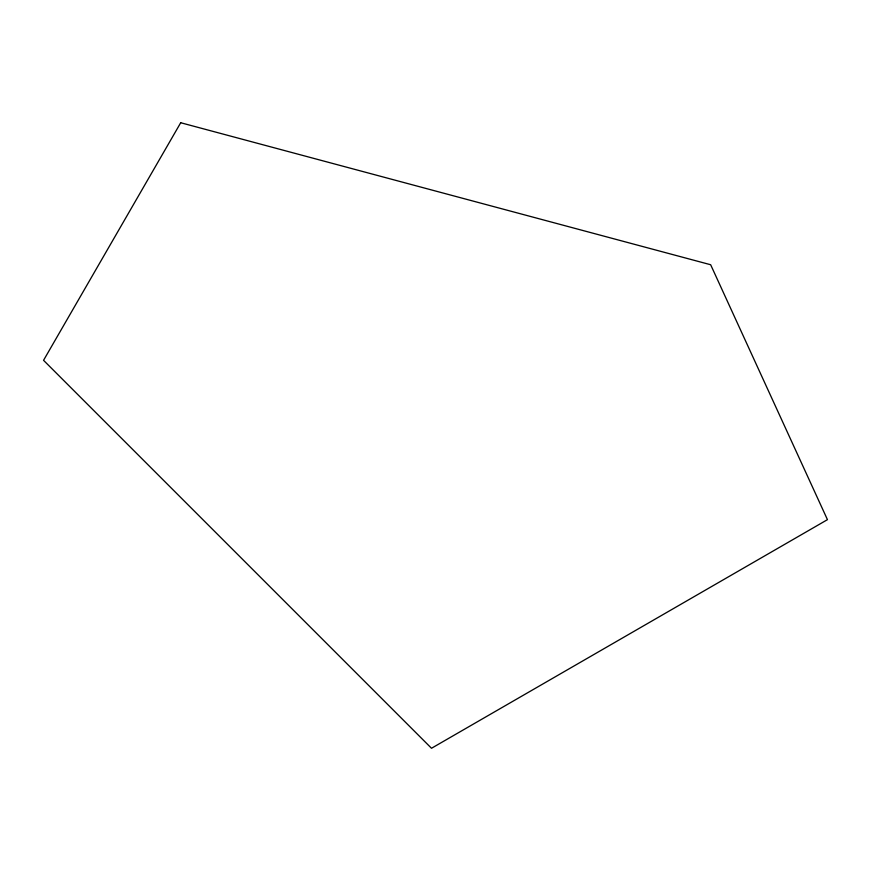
<?xml version="1.0" encoding="UTF-8"?>
<svg xmlns="http://www.w3.org/2000/svg" width="871" height="871" viewBox="0 0 871 871"><rect width="100%" height="100%" fill="white"/><g stroke="black" fill="none" stroke-linecap="round" stroke-linejoin="round"><path stroke-width="1.31" d="M180.711 122.735L43.55 360.311L431.504 748.265L827.45 519.66L710.66 264.74L180.711 122.735"/></g></svg>
